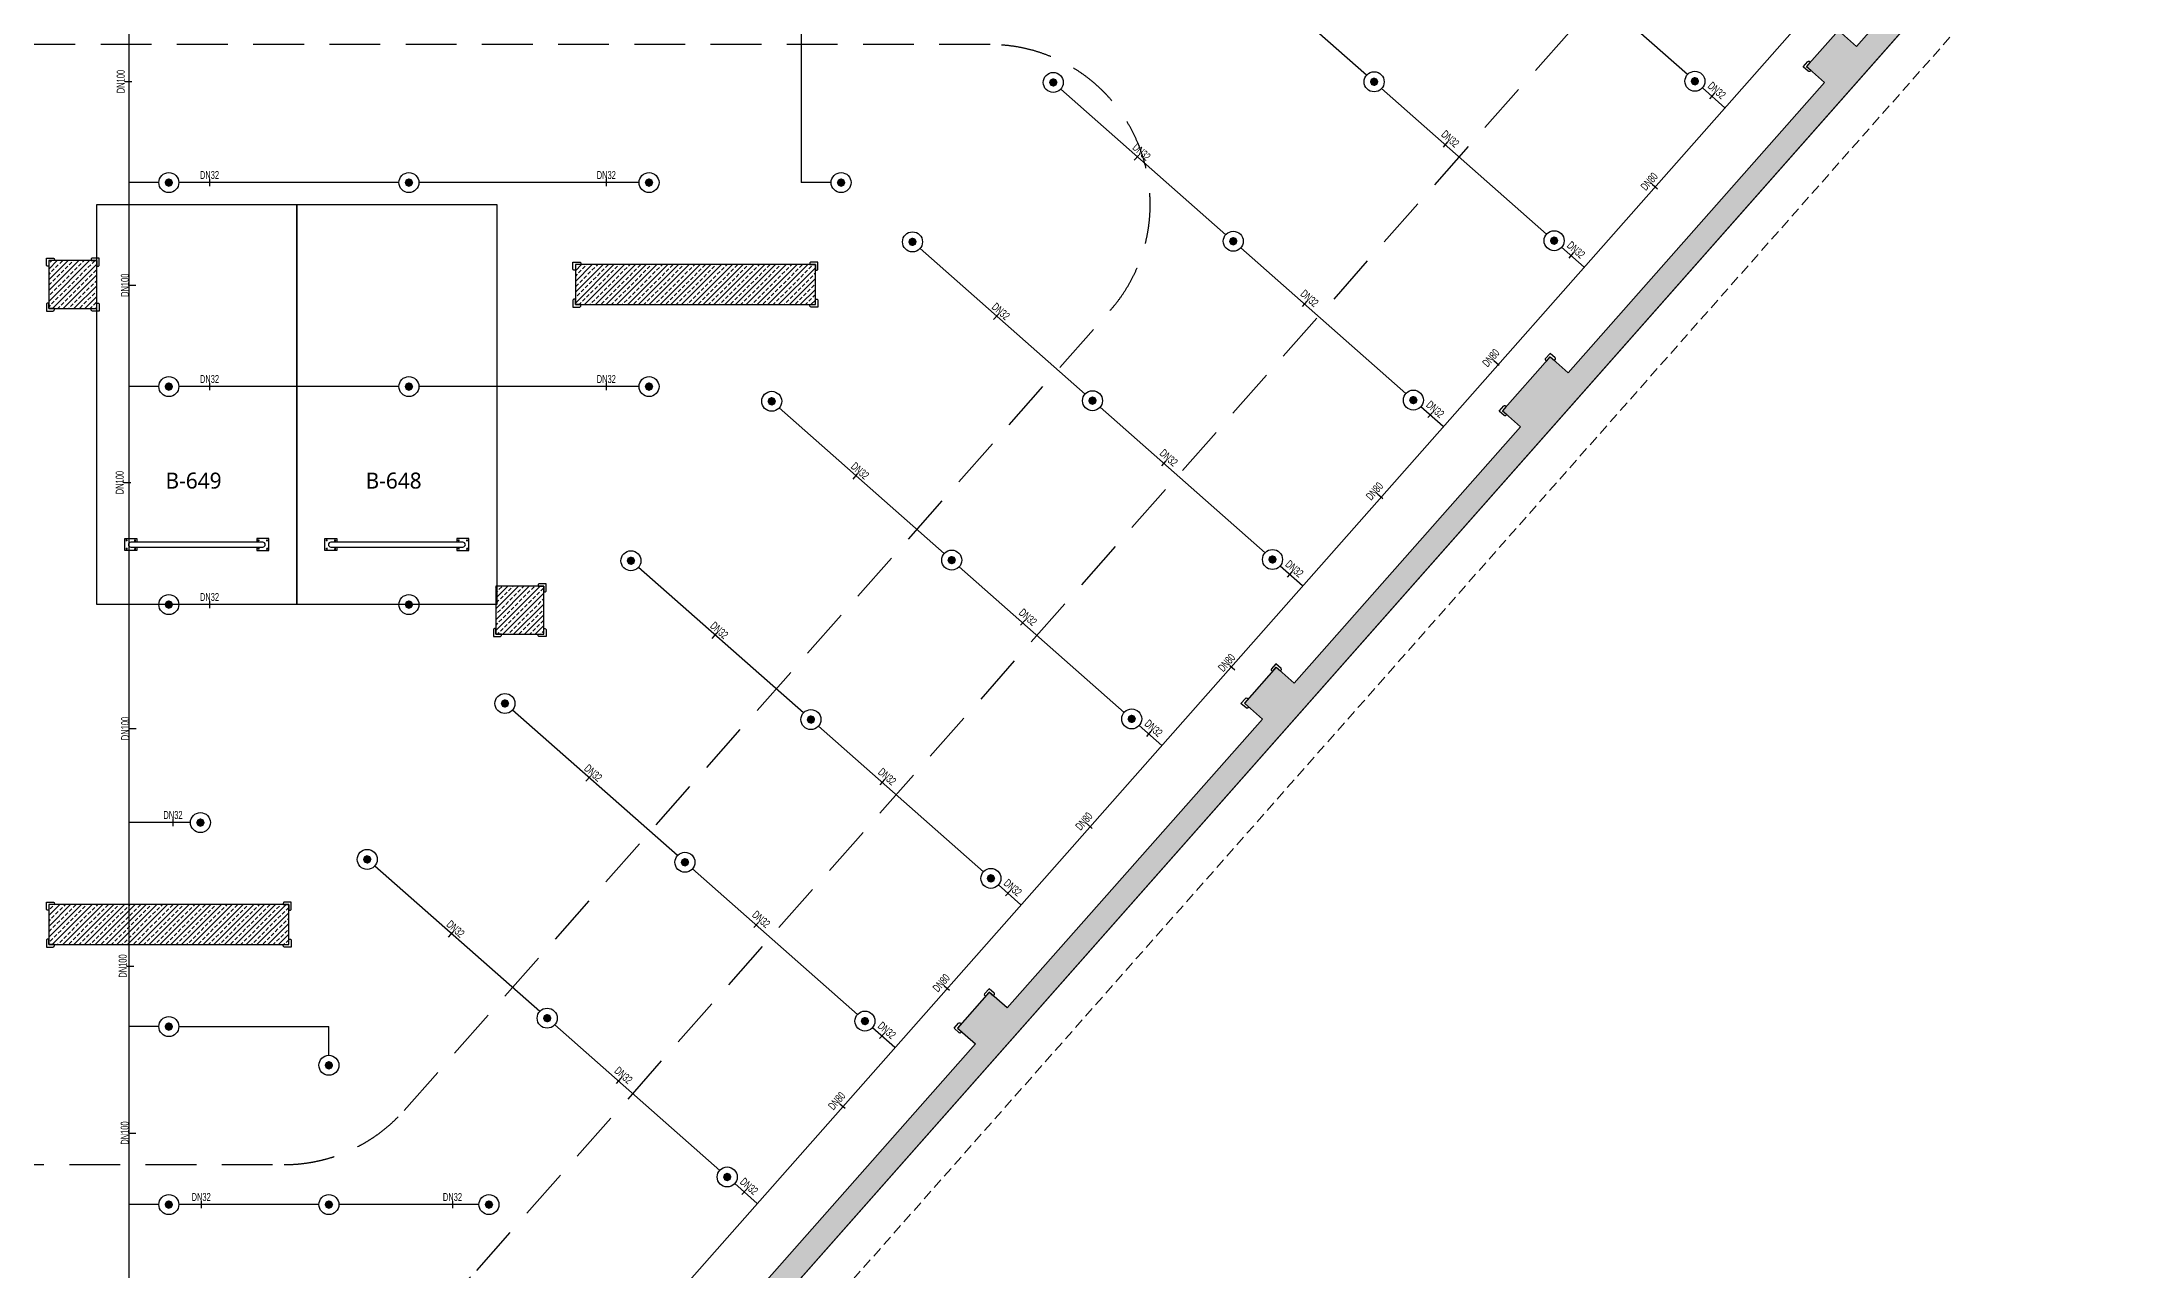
# Model space of a CAD drawing. Header units: millimetres. Extents: x -379292 to 1221486, y 92049 to 447512.
# Drawn here: x 368838 to 394800, y 108496 to 123857 of the extents above; entities that cross this region are included whole.
import ezdxf
from ezdxf.enums import TextEntityAlignment as Align
from ezdxf.lldxf.tags import DXFTag

# ---------------------------------------------------------------- set-up
doc = ezdxf.new("R2010")
doc.units = ezdxf.units.MM
doc.linetypes.add('HIDDEN', pattern=[9.525, 6.35, -3.175])
for name, color, linetype in [('-M-YNGN-BORUID', 7, 'Continuous'), ('-M-YNGN-BORUUZUN', 7, 'Continuous'), ('-M-YNGN-BORUYUK', 7, 'Continuous'), ('-M-YNGN-SPR-YUK', 7, 'Continuous'), ('-M-YNGN-ZON6-CAP-', 7, 'Continuous'), ('-M-YNGN-ZON6-SPR-', 7, 'Continuous'), ('05_HATCH CONCRETE', 141, 'Continuous'), ('05_HATCH SOLID-2', 253, 'Continuous'), ('05_SYMBOL', 2, 'Continuous'), ('202-A-Y-MahalAd', 141, 'Continuous')]:
    doc.layers.add(name, color=color, linetype=linetype)
doc.layers.add('-M-YNGN-SPR-CAPCIZGI', color=188, linetype='Continuous', plot=False)
doc.layers.add('-M-YNGN-ZON6', color=2, linetype='SP', lineweight=30)
doc.layers.add('06_FORMWORK HIDDEN', color=252, linetype='HIDDEN2', lineweight=0)
doc.styles.add('CIZGI', font='tahoma.ttf', dxfattribs={"width": 0.8, "oblique": 20})
doc.styles.add('HCAD', font='HCAD.SHX', dxfattribs={"width": 0.8, "height": 0.2})
doc.styles.add('PIPESIZE', font='hcad.shx', dxfattribs={"width": 0.8})
doc.styles.add('SPR-NOT', font='romans.shx')
doc.styles.get("Standard").update_dxf_attribs({"font": 'segoeuil.ttf'})
tags = doc.linetypes.add('HIDDEN2', pattern=[0.1875, 0.125, -0.0625]).pattern_tags.tags
tags[6:7] = [DXFTag(74, 4), DXFTag(75, 0), DXFTag(340, '0'), DXFTag(46, 0.0), DXFTag(50, 0.0), DXFTag(44, 0.0), DXFTag(45, 0.0)]
tags[4:5] = [DXFTag(74, 4), DXFTag(75, 0), DXFTag(340, '0'), DXFTag(46, 0.0), DXFTag(50, 0.0), DXFTag(44, 0.0), DXFTag(45, 0.0)]
doc.linetypes.add('SP', pattern='A,2,-0.1,["SP",CIZGI,S=0.14,R=0.2,X=0,Y=-0.07],-0.255', length=2.355)
pattern_1 = [(225, (905000, -3e-07), (67.351921, -67.351921), []), (225, (904932.65, -3e-07), (67.351921, -67.351921), [47.625, -23.8125])]

# ---------------------------------------------------------------- blocks, each defined once
blk = doc.blocks.new('202_Vida')
at = {"color": 0, "linetype": 'ByBlock', "ltscale": 0.2}
for points in [[(1, 0), (-1, 0)], [(0, 1), (0, -1)]]:
    blk.add_lwpolyline(points, dxfattribs=at)
at = {"color": 0, "linetype": 'ByBlock'}
for radius in [0.42, 0.23, 0.155]:
    blk.add_circle((0, 0), radius, dxfattribs=at)
blk = doc.blocks.new('202_Stoper')
at = {"color": 0, "linetype": 'ByBlock'}
for points in [[(-750, -30), (-750, -75), (-900, -75), (-900, 75), (-750, 75), (-750, 30)], [(750, -30), (750, -75), (900, -75), (900, 75), (750, 75), (750, 30)]]:
    blk.add_lwpolyline(points, dxfattribs=at)
blk.add_lwpolyline([(825, -30, 1), (825, 30), (-825, 30, 1), (-825, -30)], format="xyb", close=True, dxfattribs=at)
at = {"color": 0, "linetype": 'ByBlock', "yscale": 10, "zscale": 10, "rotation": 180}
for p, xscale in [((-877, 53), -10), ((-772, 53), 10), ((772, 53), -10), ((877, 53), 10)]:
    blk.add_blockref('202_Vida', p, dxfattribs=dict(at, xscale=xscale))
at = {"color": 0, "linetype": 'ByBlock', "yscale": 10, "zscale": 10}
for p, xscale in [((-877, -52), 10), ((-772, -52), -10), ((772, -52), 10), ((877, -52), -10)]:
    blk.add_blockref('202_Vida', p, dxfattribs=dict(at, xscale=xscale))
blk = doc.blocks.new('202_Mahalblok')
at = {"color": 0, "linetype": 'ByBlock', "flags": 128}
blk.add_lwpolyline([(0, 0), (0, 5000), (2500, 5000), (2500, 0)], close=True, dxfattribs=at)
at = {"color": 252}
blk.add_blockref('202_Stoper', (1250, 750), dxfattribs=at)
at = {"color": 0, "linetype": 'ByBlock', "ltscale": 25}
blk.add_attdef('MAHALNO', text='', height=200, dxfattribs=at).set_placement((1209, 1390), align=Align.BOTTOM_CENTER)
blk = doc.blocks.new('bariyer')
at = {"color": 8, "ltscale": 25}
blk.add_lwpolyline([(0, -70), (15, -70, 0.414214), (30, -55), (30, 30), (-55, 30, 0.414214), (-70, 15), (-70, 0), (0, 0)], format="xyb", close=True, dxfattribs=at)
blk = doc.blocks.new('OtoParkBodrumKatMimari')
at = {"layer": '05_HATCH CONCRETE'}
h = blk.add_hatch(dxfattribs=at)
h.set_pattern_fill('ANSI33', color=8, scale=15, angle=180, style=0)
h.set_pattern_definition(pattern_1)
h.paths.add_polyline_path([(142600, 59700), (142800, 59700), (139870, 56381), (139645, 56579), (139248, 56130), (139473, 55931), (135668, 51620), (135443, 51819), (134848, 51144), (135073, 50945), (131506, 46904), (131281, 47103), (130884, 46653), (131109, 46455), (127899, 42818), (127674, 43017), (127277, 42567), (127502, 42369), (124481, 38946), (124256, 39145), (123859, 38695), (124084, 38496), (120848, 34830), (120623, 35029), (120028, 34354), (120253, 34155), (117433, 30962), (117209, 31160), (116812, 30710), (117036, 30512), (113992, 27063), (113767, 27262), (113370, 26812), (113595, 26613), (110386, 22977), (110161, 23176), (109764, 22726), (109989, 22527), (106786, 18899), (106561, 19097), (105965, 18422), (106190, 18224), (103361, 15019), (103136, 15217), (102739, 14767), (102964, 14569), (99777, 10958), (99552, 11156), (99155, 10707), (99380, 10508), (96303, 7022), (96078, 7220), (95615, 6696), (95840, 6497), (93887, 4285), (93662, 4484), (93265, 4034), (93490, 3836), (90240, 153), (90240, 300), (89640, 300), (89640, 0), (88400, 0), (88400, 300), (87800, 300), (87800, 0), (80000, 0), (80000, 300), (79400, 300), (79400, 0), (71600, 0), (71600, 300), (71000, 300), (71000, -300), (90240, -300), (143200, 59700), (143200, 67400), (142600, 67400), (142600, 66800), (142900, 66800), (142900, 64150), (142600, 64150), (142600, 63550), (142900, 63550), (142900, 60300), (142600, 60300)])
h = blk.add_hatch(dxfattribs=at)
h.set_pattern_fill('ANSI33', color=8, scale=15, angle=180, style=0)
h.set_pattern_definition(pattern_1)
h.paths.add_polyline_path([(88400, 20300), (87800, 20300), (87800, 19700), (88400, 19700)])
h = blk.add_hatch(dxfattribs=at)
h.set_pattern_fill('ANSI33', color=8, scale=15, angle=180, style=0)
h.set_pattern_definition(pattern_1)
h.paths.add_polyline_path([(97380, 20250), (94380, 20250), (94380, 19750), (97380, 19750)])
h = blk.add_hatch(dxfattribs=at)
h.set_pattern_fill('ANSI33', color=8, scale=15, angle=180, style=0)
h.set_pattern_definition(pattern_1)
h.paths.add_polyline_path([(93985, 16230), (93385, 16230), (93385, 15630), (93985, 15630)])
h = blk.add_hatch(dxfattribs=at)
h.set_pattern_fill('ANSI33', color=8, scale=15, angle=180, style=0)
h.set_pattern_definition(pattern_1)
h.paths.add_polyline_path([(90800, 12250), (87800, 12250), (87800, 11750), (90800, 11750)])
at = {"color": 5}
for points in [[(113767, 27262), (113370, 26812), (113595, 26613), (110386, 22977), (110161, 23176), (109764, 22726), (109989, 22527), (106786, 18899), (106561, 19097), (105965, 18422), (106190, 18224), (103361, 15019), (103136, 15217), (102739, 14767), (102964, 14569), (99777, 10958), (99552, 11156), (99155, 10707), (99380, 10508), (96303, 7022)], [(71000, -300), (90240, -300), (143200, 59700)]]:
    blk.add_lwpolyline(points, dxfattribs=at)
for points in [[(88400, 20300), (87800, 20300), (87800, 19700), (88400, 19700)], [(97380, 20250), (94380, 20250), (94380, 19750), (97380, 19750)], [(93985, 16230), (93385, 16230), (93385, 15630), (93985, 15630)], [(90800, 12250), (87800, 12250), (87800, 11750), (90800, 11750)]]:
    blk.add_lwpolyline(points, close=True, dxfattribs=at)
at = {"layer": '05_HATCH SOLID-2', "color": 251, "ltscale": 25}
blk.add_lwpolyline([(150500, -8770), (150500, 187430), (4700, 187430), (4700, 177600), (135600, 177600), (135600, 144600), (143200, 144600), (143200, 59700), (90240, -300), (70300, -300), (63119, 5881)], dxfattribs=at)
at = {"layer": '05_SYMBOL', "color": 252, "linetype": 'HIDDEN', "ltscale": 100}
blk.add_lwpolyline([(132000, 51725), (93143, 7677)], dxfattribs=at)
blk.add_lwpolyline([(99562, 23000), (56437, 23000, 0.695543), (55132, 19484), (66750, 9484, 0.179563), (68055, 9000), (90741, 9000, 0.215217), (92240, 9677), (101062, 19677, 0.645796)], format="xyb", close=True, dxfattribs=at)
blk.add_lwpolyline([(91643, 7000, 0.215217), (93143, 7677)], format="xyb", dxfattribs=at)
at = {"layer": '06_FORMWORK HIDDEN', "linetype": 'HIDDEN', "ltscale": 20}
blk.add_line((143700, 59511), (90466, -800), dxfattribs=at)
at = {"layer": '05_SYMBOL', "color": 8, "xscale": -1}
for p, rotation in [((109764, 22726), 48.56632529242532), ((88400, 19700), 180), ((97380, 19750), 180), ((105965, 18422), 48.56632529242532), ((93985, 15630), 180), ((102739, 14767), 48.56632529242532), ((90800, 11750), 180), ((99155, 10707), 48.56632529242532)]:
    blk.add_blockref('bariyer', p, dxfattribs=dict(at, rotation=rotation))
for p in [(87800, 20300), (94380, 20250), (87800, 12250)]:
    blk.add_blockref('bariyer', p, dxfattribs=at)
at = {"layer": '05_SYMBOL', "color": 8}
for p in [(88400, 20300), (97380, 20250), (93985, 16230), (90800, 12250)]:
    blk.add_blockref('bariyer', p, dxfattribs=at)
for p, rotation in [((87800, 19700), 180), ((94380, 19750), 180), ((106561, 19097), 48.56632516036355), ((93385, 15630), 180), ((103136, 15217), 48.56632516036355), ((87800, 11750), 180), ((99552, 11156), 48.56632516036355)]:
    blk.add_blockref('bariyer', p, dxfattribs=dict(at, rotation=rotation))
at = {"layer": '202-A-Y-MahalAd', "color": 8, "ltscale": 25}
for p, values in [((88400, 16000), {'MAHALNO': 'B-649'}), ((90900, 16000), {'MAHALNO': 'B-648'})]:
    blk.add_blockref('202_Mahalblok', p, dxfattribs=at).add_auto_attribs(values)
blk = doc.blocks.new('SP-C-UP-12')
at = {"ltscale": 10}
blk.add_line((0, 0), (0, 0), dxfattribs=at)
at = {"color": 1, "linetype": 'Continuous'}
blk.add_circle((0, 0), 12.5, dxfattribs=at)
at = {"ltscale": 10}
for points in [[(-5.4, 0), (-3.8, 3.8), (-3.8, -3.8), (0, 5.4)], [(-3.8, -3.8), (0, 5.4), (0, -5.4), (3.8, 3.8)], [(0, -5.4), (3.8, 3.8), (3.8, -3.8), (5.4, 0)]]:
    blk.add_solid(points, dxfattribs=at)
at = {"layer": '-M-YNGN-SPR-YUK', "style": 'SPR-NOT', "width": 0.5, "flags": 9}
for tag, p in [('YUK', (0, 17.8)), ('CAP', (0, 14.4)), ('TIP', (0.2, 10.8))]:
    blk.add_attdef(tag, text='', height=2.5, dxfattribs=at).set_placement(p, align=Align.MIDDLE_CENTER)
blk = doc.blocks.new('SPRKL100')
at = {"layer": '-M-YNGN-SPR-CAPCIZGI'}
blk.add_line((0, 0.43), (0, -0.43), dxfattribs=at)
at = {"layer": '-M-YNGN-BORUID', "color": 0, "style": 'HCAD', "width": 0.8, "flags": 1}
blk.add_attdef('DIC', text='', height=0.4, dxfattribs=at).set_placement((0, -1.69), align=Align.CENTER)
at = {"layer": '-M-YNGN-BORUUZUN', "color": 0, "style": 'HCAD', "width": 0.7}
blk.add_attdef('BOY', text='', height=0.8, dxfattribs=at).set_placement((0, -1.08), align=Align.CENTER)
at = {"layer": '-M-YNGN-BORUYUK', "color": 6, "style": 'PIPESIZE', "width": 0.8}
blk.add_attdef('YUK', text='', height=0.5, dxfattribs=at).set_placement((0, 1.87), align=Align.CENTER)
at = {"color": 0, "style": 'PIPESIZE', "width": 0.7}
blk.add_attdef('CAP', text='', height=1, dxfattribs=at).set_placement((0, 0.45), align=Align.CENTER)
blk = doc.blocks.new('A$C69E8D8A3')
at = {"layer": '-M-YNGN-ZON6', "ltscale": 500}
for p, q in [((634, 6524.4), (634, 1991.9)), ((239.6, 330.9), (4953.7, 5671.8)), ((-206, 3336.9), (-206, 330.9)), ((1340.6, 2126.1), (1134.4, 2308.1)), ((1741.4, 2126.9), (1535.2, 2308.9)), ((1164.7, 1926.8), (958.5, 2108.8)), ((1565.5, 1927.6), (1359.3, 2109.6)), ((1788.3, 2085.5), (1760.1, 2110.4)), ((-168.5, 1991.9), (-206, 1991.9)), ((131.5, 1991.9), (-143.5, 1991.9)), ((431.5, 1991.9), (156.5, 1991.9)), ((671.5, 1991.9), (634, 1991.9)), ((988.8, 1727.5), (782.6, 1909.5)), ((1389.6, 1728.3), (1183.4, 1910.3)), ((1612.4, 1886.3), (1584.2, 1911.1)), ((-168.5, 1736.9), (-206, 1736.9)), ((131.5, 1736.9), (-143.5, 1736.9)), ((431.5, 1736.9), (156.5, 1736.9)), ((812.8, 1528.3), (606.7, 1710.2)), ((1213.7, 1529), (1007.5, 1711)), ((1436.4, 1687), (1408.3, 1711.8)), ((636.9, 1329), (430.8, 1510.9)), ((1037.8, 1329.7), (831.6, 1511.7)), ((1260.5, 1487.7), (1232.4, 1512.5)), ((-168.5, 1464.4), (-206, 1464.4)), ((131.5, 1464.4), (-143.5, 1464.4)), ((479.5, 1150.6), (273.3, 1332.6)), ((861.9, 1130.4), (655.7, 1312.4)), ((1084.6, 1288.4), (1056.5, 1313.2)), ((-129, 1191.9), (-206, 1191.9)), ((307.4, 955.7), (101.3, 1137.6)), ((704.4, 952.1), (498.2, 1134)), ((908.7, 1089.1), (880.6, 1113.9)), ((-168.5, 936.9), (-206, 936.9)), ((-143.5, 936.9), (44, 936.9)), ((44, 901), (44, 936.9)), ((532.4, 757.1), (326.2, 939.1)), ((751.3, 910.7), (723.2, 935.5)), ((579.2, 715.8), (551.1, 740.6)), ((-168.5, 714.4), (-206, 714.4)), ((31.5, 714.4), (-143.5, 714.4)), ((231.5, 714.4), (56.5, 714.4))]:
    blk.add_line(p, q, dxfattribs=at)
at = {"layer": '-M-YNGN-ZON6-CAP-'}
ref = blk.add_blockref('SPRKL100', (-206.6, 2118.2), dxfattribs=dict(at, xscale=10.00000000000001, yscale=10.00000000000001, zscale=10.00000000000001, rotation=90))
ref.add_attrib('CAP', 'DN100', dxfattribs={"layer": '0', "color": 0, "height": 10, "rotation": 90, "style": 'PIPESIZE', "width": 0.7}).set_placement((-211.1, 2118.2), align=Align.CENTER)
ref = blk.add_blockref('SPRKL100', (1771.9, 2100), dxfattribs=dict(at, xscale=10, yscale=10, zscale=10, rotation=318.5663252255652))
ref.add_attrib('CAP', 'DN32', dxfattribs={"layer": '0', "color": 0, "height": 10, "rotation": 318.5663, "style": 'PIPESIZE', "width": 0.7}).set_placement((1774.9, 2103.4), align=Align.CENTER)
ref = blk.add_blockref('SPRKL100', (1439, 2039.5), dxfattribs=dict(at, xscale=10, yscale=10, zscale=10, rotation=318.5663252255652))
ref.add_attrib('CAP', 'DN32', dxfattribs={"layer": '0', "color": 0, "height": 10, "rotation": 318.5663, "style": 'PIPESIZE', "width": 0.7}).set_placement((1441.9, 2042.9), align=Align.CENTER)
ref = blk.add_blockref('SPRKL100', (1053.2, 2023.1), dxfattribs=dict(at, xscale=10, yscale=10, zscale=10, rotation=318.5663252255652))
ref.add_attrib('CAP', 'DN32', dxfattribs={"layer": '0', "color": 0, "height": 10, "rotation": 318.5663, "style": 'PIPESIZE', "width": 0.7}).set_placement((1056.2, 2026.5), align=Align.CENTER)
ref = blk.add_blockref('SPRKL100', (-105.2, 1991.9), dxfattribs=dict(at, xscale=10, yscale=10, zscale=10))
ref.add_attrib('CAP', 'DN32', dxfattribs={"layer": '0', "color": 0, "height": 10, "style": 'PIPESIZE', "width": 0.7}).set_placement((-105.2, 1996.4), align=Align.CENTER)
ref = blk.add_blockref('SPRKL100', (390.6, 1991.9), dxfattribs=dict(at, xscale=10, yscale=10, zscale=10))
ref.add_attrib('CAP', 'DN32', dxfattribs={"layer": '0', "color": 0, "height": 10, "style": 'PIPESIZE', "width": 0.7}).set_placement((390.6, 1996.4), align=Align.CENTER)
ref = blk.add_blockref('SPRKL100', (1700.8, 1987), dxfattribs=dict(at, xscale=10, yscale=10, zscale=10, rotation=48.57966781334417))
ref.add_attrib('CAP', 'DN80', dxfattribs={"layer": '0', "color": 0, "height": 10, "rotation": 48.5797, "style": 'PIPESIZE', "width": 0.7}).set_placement((1697.4, 1990), align=Align.CENTER)
ref = blk.add_blockref('SPRKL100', (1596, 1900.7), dxfattribs=dict(at, xscale=10, yscale=10, zscale=10, rotation=318.5663252255652))
ref.add_attrib('CAP', 'DN32', dxfattribs={"layer": '0', "color": 0, "height": 10, "rotation": 318.5663, "style": 'PIPESIZE', "width": 0.7}).set_placement((1599, 1904.1), align=Align.CENTER)
ref = blk.add_blockref('SPRKL100', (-201.4, 1863.6), dxfattribs=dict(at, xscale=10.00000000000001, yscale=10.00000000000001, zscale=10.00000000000001, rotation=90))
ref.add_attrib('CAP', 'DN100', dxfattribs={"layer": '0', "color": 0, "height": 10, "rotation": 90, "style": 'PIPESIZE', "width": 0.7}).set_placement((-205.9, 1863.6), align=Align.CENTER)
ref = blk.add_blockref('SPRKL100', (1263, 1840.3), dxfattribs=dict(at, xscale=10, yscale=10, zscale=10, rotation=318.5663252255652))
ref.add_attrib('CAP', 'DN32', dxfattribs={"layer": '0', "color": 0, "height": 10, "rotation": 318.5663, "style": 'PIPESIZE', "width": 0.7}).set_placement((1266, 1843.6), align=Align.CENTER)
ref = blk.add_blockref('SPRKL100', (877.3, 1823.8), dxfattribs=dict(at, xscale=10, yscale=10, zscale=10, rotation=318.5663252255652))
ref.add_attrib('CAP', 'DN32', dxfattribs={"layer": '0', "color": 0, "height": 10, "rotation": 318.5663, "style": 'PIPESIZE', "width": 0.7}).set_placement((880.3, 1827.2), align=Align.CENTER)
ref = blk.add_blockref('SPRKL100', (1503, 1766.5), dxfattribs=dict(at, xscale=10, yscale=10, zscale=10, rotation=48.57966781334417))
ref.add_attrib('CAP', 'DN80', dxfattribs={"layer": '0', "color": 0, "height": 10, "rotation": 48.5797, "style": 'PIPESIZE', "width": 0.7}).set_placement((1499.6, 1769.5), align=Align.CENTER)
ref = blk.add_blockref('SPRKL100', (-105.2, 1736.9), dxfattribs=dict(at, xscale=10, yscale=10, zscale=10))
ref.add_attrib('CAP', 'DN32', dxfattribs={"layer": '0', "color": 0, "height": 10, "style": 'PIPESIZE', "width": 0.7}).set_placement((-105.2, 1741.4), align=Align.CENTER)
ref = blk.add_blockref('SPRKL100', (390.6, 1736.9), dxfattribs=dict(at, xscale=10, yscale=10, zscale=10))
ref.add_attrib('CAP', 'DN32', dxfattribs={"layer": '0', "color": 0, "height": 10, "style": 'PIPESIZE', "width": 0.7}).set_placement((390.6, 1741.4), align=Align.CENTER)
ref = blk.add_blockref('SPRKL100', (1420.1, 1701.4), dxfattribs=dict(at, xscale=10, yscale=10, zscale=10, rotation=318.5663252255652))
ref.add_attrib('CAP', 'DN32', dxfattribs={"layer": '0', "color": 0, "height": 10, "rotation": 318.5663, "style": 'PIPESIZE', "width": 0.7}).set_placement((1423.1, 1704.8), align=Align.CENTER)
ref = blk.add_blockref('SPRKL100', (701.4, 1624.6), dxfattribs=dict(at, xscale=10, yscale=10, zscale=10, rotation=318.5663252255652))
ref.add_attrib('CAP', 'DN32', dxfattribs={"layer": '0', "color": 0, "height": 10, "rotation": 318.5663, "style": 'PIPESIZE', "width": 0.7}).set_placement((704.4, 1627.9), align=Align.CENTER)
ref = blk.add_blockref('SPRKL100', (1087.1, 1641), dxfattribs=dict(at, xscale=10, yscale=10, zscale=10, rotation=318.5663252255652))
ref.add_attrib('CAP', 'DN32', dxfattribs={"layer": '0', "color": 0, "height": 10, "rotation": 318.5663, "style": 'PIPESIZE', "width": 0.7}).set_placement((1090.1, 1644.3), align=Align.CENTER)
ref = blk.add_blockref('SPRKL100', (-207.9, 1616.9), dxfattribs=dict(at, xscale=10.00000000000001, yscale=10.00000000000001, zscale=10.00000000000001, rotation=90))
ref.add_attrib('CAP', 'DN100', dxfattribs={"layer": '0', "color": 0, "height": 10, "rotation": 90, "style": 'PIPESIZE', "width": 0.7}).set_placement((-212.4, 1616.9), align=Align.CENTER)
ref = blk.add_blockref('SPRKL100', (1357.6, 1599.9), dxfattribs=dict(at, xscale=10, yscale=10, zscale=10, rotation=48.57966781334417))
ref.add_attrib('CAP', 'DN80', dxfattribs={"layer": '0', "color": 0, "height": 10, "rotation": 48.5797, "style": 'PIPESIZE', "width": 0.7}).set_placement((1354.2, 1602.9), align=Align.CENTER)
ref = blk.add_blockref('SPRKL100', (1244.2, 1502.1), dxfattribs=dict(at, xscale=10, yscale=10, zscale=10, rotation=318.5663252255652))
ref.add_attrib('CAP', 'DN32', dxfattribs={"layer": '0', "color": 0, "height": 10, "rotation": 318.5663, "style": 'PIPESIZE', "width": 0.7}).set_placement((1247.1, 1505.5), align=Align.CENTER)
ref = blk.add_blockref('SPRKL100', (-105.2, 1464.4), dxfattribs=dict(at, xscale=10, yscale=10, zscale=10))
ref.add_attrib('CAP', 'DN32', dxfattribs={"layer": '0', "color": 0, "height": 10, "style": 'PIPESIZE', "width": 0.7}).set_placement((-105.2, 1468.9), align=Align.CENTER)
ref = blk.add_blockref('SPRKL100', (911.2, 1441.7), dxfattribs=dict(at, xscale=10, yscale=10, zscale=10, rotation=318.5663252255652))
ref.add_attrib('CAP', 'DN32', dxfattribs={"layer": '0', "color": 0, "height": 10, "rotation": 318.5663, "style": 'PIPESIZE', "width": 0.7}).set_placement((914.2, 1445), align=Align.CENTER)
ref = blk.add_blockref('SPRKL100', (525.5, 1425.3), dxfattribs=dict(at, xscale=10, yscale=10, zscale=10, rotation=318.5663252255652))
ref.add_attrib('CAP', 'DN32', dxfattribs={"layer": '0', "color": 0, "height": 10, "rotation": 318.5663, "style": 'PIPESIZE', "width": 0.7}).set_placement((528.5, 1428.6), align=Align.CENTER)
ref = blk.add_blockref('SPRKL100', (1172.8, 1385.5), dxfattribs=dict(at, xscale=10, yscale=10, zscale=10, rotation=48.57966781334417))
ref.add_attrib('CAP', 'DN80', dxfattribs={"layer": '0', "color": 0, "height": 10, "rotation": 48.5797, "style": 'PIPESIZE', "width": 0.7}).set_placement((1169.4, 1388.5), align=Align.CENTER)
ref = blk.add_blockref('SPRKL100', (-201.1, 1309.5), dxfattribs=dict(at, xscale=10.00000000000001, yscale=10.00000000000001, zscale=10.00000000000001, rotation=90))
ref.add_attrib('CAP', 'DN100', dxfattribs={"layer": '0', "color": 0, "height": 10, "rotation": 90, "style": 'PIPESIZE', "width": 0.7}).set_placement((-205.6, 1309.5), align=Align.CENTER)
ref = blk.add_blockref('SPRKL100', (1068.3, 1302.8), dxfattribs=dict(at, xscale=10, yscale=10, zscale=10, rotation=318.5663252255652))
ref.add_attrib('CAP', 'DN32', dxfattribs={"layer": '0', "color": 0, "height": 10, "rotation": 318.5663, "style": 'PIPESIZE', "width": 0.7}).set_placement((1071.2, 1306.2), align=Align.CENTER)
ref = blk.add_blockref('SPRKL100', (368.1, 1246.9), dxfattribs=dict(at, xscale=10, yscale=10, zscale=10, rotation=318.5663252255652))
ref.add_attrib('CAP', 'DN32', dxfattribs={"layer": '0', "color": 0, "height": 10, "rotation": 318.5663, "style": 'PIPESIZE', "width": 0.7}).set_placement((371, 1250.3), align=Align.CENTER)
ref = blk.add_blockref('SPRKL100', (735.3, 1242.4), dxfattribs=dict(at, xscale=10, yscale=10, zscale=10, rotation=318.5663252255652))
ref.add_attrib('CAP', 'DN32', dxfattribs={"layer": '0', "color": 0, "height": 10, "rotation": 318.5663, "style": 'PIPESIZE', "width": 0.7}).set_placement((738.3, 1245.7), align=Align.CENTER)
ref = blk.add_blockref('SPRKL100', (-150.8, 1191.9), dxfattribs=dict(at, xscale=10, yscale=10, zscale=10))
ref.add_attrib('CAP', 'DN32', dxfattribs={"layer": '0', "color": 0, "height": 10, "style": 'PIPESIZE', "width": 0.7}).set_placement((-150.8, 1196.4), align=Align.CENTER)
ref = blk.add_blockref('SPRKL100', (994.5, 1187.3), dxfattribs=dict(at, xscale=10, yscale=10, zscale=10, rotation=48.57966781334417))
ref.add_attrib('CAP', 'DN80', dxfattribs={"layer": '0', "color": 0, "height": 10, "rotation": 48.5797, "style": 'PIPESIZE', "width": 0.7}).set_placement((991.1, 1190.3), align=Align.CENTER)
ref = blk.add_blockref('SPRKL100', (892.3, 1103.5), dxfattribs=dict(at, xscale=10, yscale=10, zscale=10, rotation=318.5663252255652))
ref.add_attrib('CAP', 'DN32', dxfattribs={"layer": '0', "color": 0, "height": 10, "rotation": 318.5663, "style": 'PIPESIZE', "width": 0.7}).set_placement((895.3, 1106.9), align=Align.CENTER)
ref = blk.add_blockref('SPRKL100', (196, 1052), dxfattribs=dict(at, xscale=10, yscale=10, zscale=10, rotation=318.5663252255652))
ref.add_attrib('CAP', 'DN32', dxfattribs={"layer": '0', "color": 0, "height": 10, "rotation": 318.5663, "style": 'PIPESIZE', "width": 0.7}).set_placement((199, 1055.3), align=Align.CENTER)
ref = blk.add_blockref('SPRKL100', (577.9, 1064), dxfattribs=dict(at, xscale=10, yscale=10, zscale=10, rotation=318.5663252255652))
ref.add_attrib('CAP', 'DN32', dxfattribs={"layer": '0', "color": 0, "height": 10, "rotation": 318.5663, "style": 'PIPESIZE', "width": 0.7}).set_placement((580.9, 1067.4), align=Align.CENTER)
ref = blk.add_blockref('SPRKL100', (-204.1, 1012.6), dxfattribs=dict(at, xscale=10.00000000000001, yscale=10.00000000000001, zscale=10.00000000000001, rotation=90))
ref.add_attrib('CAP', 'DN100', dxfattribs={"layer": '0', "color": 0, "height": 10, "rotation": 90, "style": 'PIPESIZE', "width": 0.7}).set_placement((-208.6, 1012.6), align=Align.CENTER)
ref = blk.add_blockref('SPRKL100', (816.2, 985.2), dxfattribs=dict(at, xscale=10, yscale=10, zscale=10, rotation=48.57966781334417))
ref.add_attrib('CAP', 'DN80', dxfattribs={"layer": '0', "color": 0, "height": 10, "rotation": 48.5797, "style": 'PIPESIZE', "width": 0.7}).set_placement((812.8, 988.2), align=Align.CENTER)
ref = blk.add_blockref('SPRKL100', (734.9, 925.1), dxfattribs=dict(at, xscale=10, yscale=10, zscale=10, rotation=318.5663252255652))
ref.add_attrib('CAP', 'DN32', dxfattribs={"layer": '0', "color": 0, "height": 10, "rotation": 318.5663, "style": 'PIPESIZE', "width": 0.7}).set_placement((737.9, 928.5), align=Align.CENTER)
ref = blk.add_blockref('SPRKL100', (405.8, 869.1), dxfattribs=dict(at, xscale=10, yscale=10, zscale=10, rotation=318.5663252255652))
ref.add_attrib('CAP', 'DN32', dxfattribs={"layer": '0', "color": 0, "height": 10, "rotation": 318.5663, "style": 'PIPESIZE', "width": 0.7}).set_placement((408.8, 872.4), align=Align.CENTER)
ref = blk.add_blockref('SPRKL100', (685.7, 837.7), dxfattribs=dict(at, xscale=10, yscale=10, zscale=10, rotation=48.57966781334417))
ref.add_attrib('CAP', 'DN80', dxfattribs={"layer": '0', "color": 0, "height": 10, "rotation": 48.5797, "style": 'PIPESIZE', "width": 0.7}).set_placement((682.3, 840.7), align=Align.CENTER)
ref = blk.add_blockref('SPRKL100', (-201.6, 803.8), dxfattribs=dict(at, xscale=10.00000000000001, yscale=10.00000000000001, zscale=10.00000000000001, rotation=90))
ref.add_attrib('CAP', 'DN100', dxfattribs={"layer": '0', "color": 0, "height": 10, "rotation": 90, "style": 'PIPESIZE', "width": 0.7}).set_placement((-206.1, 803.8), align=Align.CENTER)
ref = blk.add_blockref('SPRKL100', (-115.6, 714.4), dxfattribs=dict(at, xscale=10, yscale=10, zscale=10))
ref.add_attrib('CAP', 'DN32', dxfattribs={"layer": '0', "color": 0, "height": 10, "style": 'PIPESIZE', "width": 0.7}).set_placement((-115.6, 718.9), align=Align.CENTER)
ref = blk.add_blockref('SPRKL100', (198.4, 714.4), dxfattribs=dict(at, xscale=10, yscale=10, zscale=10))
ref.add_attrib('CAP', 'DN32', dxfattribs={"layer": '0', "color": 0, "height": 10, "style": 'PIPESIZE', "width": 0.7}).set_placement((198.4, 718.9), align=Align.CENTER)
ref = blk.add_blockref('SPRKL100', (562.9, 730.2), dxfattribs=dict(at, xscale=10, yscale=10, zscale=10, rotation=318.5663252255652))
ref.add_attrib('CAP', 'DN32', dxfattribs={"layer": '0', "color": 0, "height": 10, "rotation": 318.5663, "style": 'PIPESIZE', "width": 0.7}).set_placement((565.8, 733.6), align=Align.CENTER)
at = {"layer": '-M-YNGN-ZON6-SPR-'}
for p, rotation in [((949.1, 2117.1), 138.5663252255651), ((1350, 2117.9), 138.5663252255651), ((1750.8, 2118.6), 138.5663252255651), ((-156, 1991.9), 180), ((144, 1991.9), 180), ((444, 1991.9), 180), ((684, 1991.9), 180), ((773.2, 1917.8), 138.5663252255651), ((1174, 1918.6), 138.5663252255651), ((1574.9, 1919.3), 138.5663252255651), ((-156, 1736.9), 180), ((144, 1736.9), 180), ((444, 1736.9), 180), ((597.3, 1718.5), 138.5663252255651), ((998.1, 1719.3), 138.5663252255651), ((1399, 1720), 138.5663252255651), ((421.4, 1519.2), 138.5663252255651), ((822.2, 1520), 138.5663252255651), ((1223, 1520.8), 138.5663252255651), ((-156, 1464.4), 180), ((144, 1464.4), 180), ((264, 1340.8), 138.5663252255651), ((646.3, 1320.7), 138.5663252255651), ((1047.1, 1321.5), 138.5663252255651), ((-116.5, 1191.9), 180), ((91.9, 1145.9), 138.5663252255651), ((488.9, 1142.3), 138.5663252255651), ((871.2, 1122.2), 138.5663252255651), ((316.8, 947.4), 138.5663252255651), ((713.8, 943.8), 138.5663252255651), ((-156, 936.9), 180), ((44, 888.5), 180), ((541.7, 748.9), 138.5663252255651), ((-156, 714.4), 180), ((44, 714.4), 180), ((244, 714.4), 180)]:
    blk.add_blockref('SP-C-UP-12', p, dxfattribs=dict(at, rotation=rotation))

msp = doc.modelspace()

# ---------------------------------------------------------------- block references
at = {"color": 8}
msp.add_blockref('OtoParkBodrumKatMimari', (281127.6, 100818.8), dxfattribs=at)

# ---------------------------------------------------------------- next in the draw order: block references
at = {"layer": '-M-YNGN-ZON6', "ltscale": 25, "xscale": 10, "yscale": 10, "zscale": 10}
msp.add_blockref('A$C69E8D8A3', (371987.7, 102175), dxfattribs=at)

doc.saveas('drawing.dxf')
